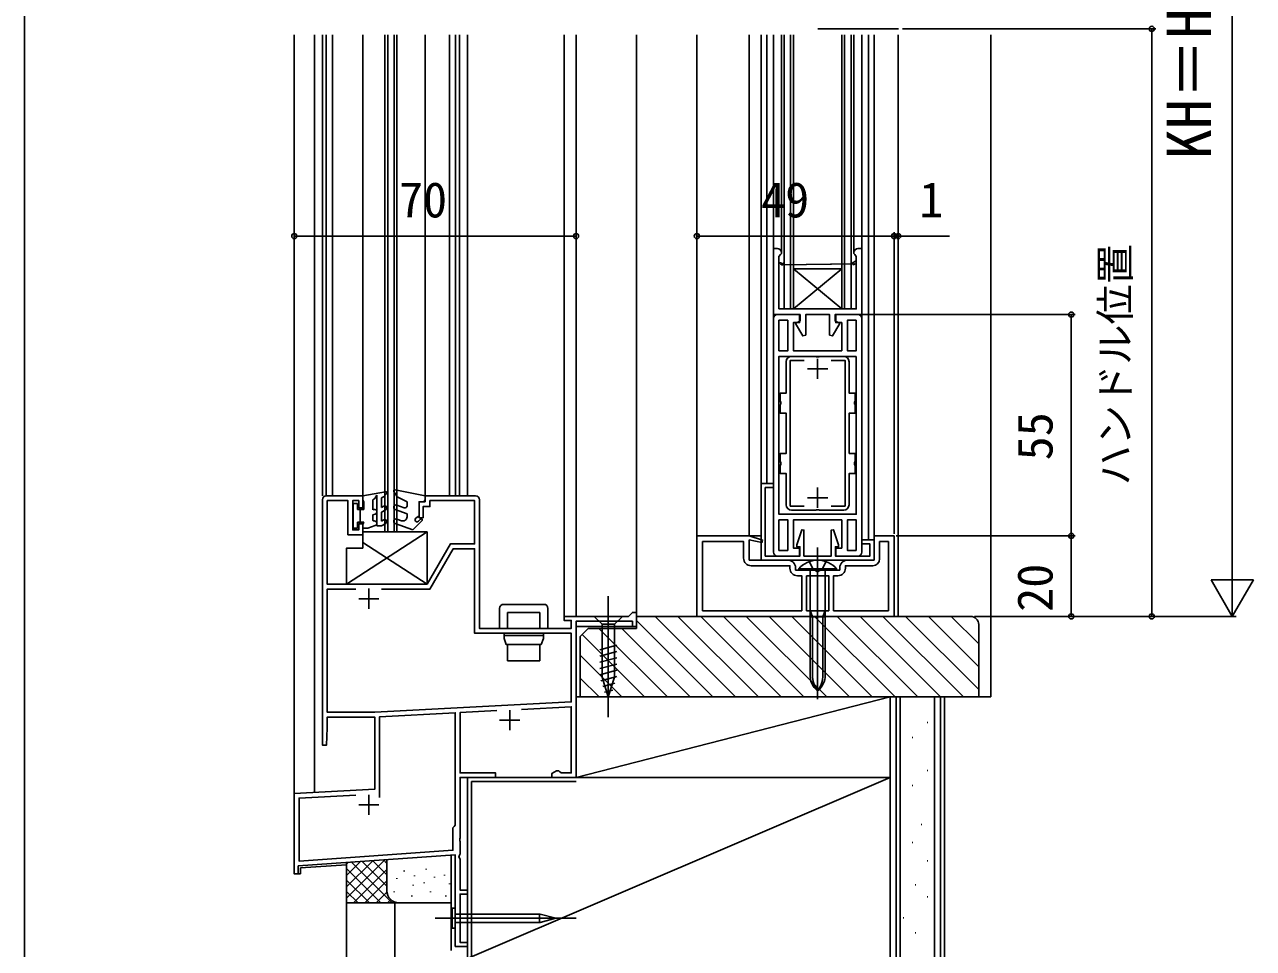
# Model space of a CAD drawing. Units: millimetres, scale not verified. Extents: x -525 to 525, y -782 to 777.
# Drawn here: x -525 to -219.8, y 122 to 351.6 of the extents above; entities that cross this region are included whole.
import ezdxf
from ezdxf.enums import TextEntityAlignment as Align

# ---------------------------------------------------------------- set-up
doc = ezdxf.new("R2010")
doc.units = ezdxf.units.MM
doc.header["$LTSCALE"] = 4
for name, color, linetype in [('0-2_YKK_11', 7, 'Continuous'), ('0-3_YKK_12', 2, 'Continuous'), ('0-4_YKK_13', 4, 'Continuous'), ('0-6_YKK_D', 6, 'Continuous'), ('0-7_YKK_ZWAK', 7, 'Continuous'), ('0-8_YSS_K', 3, 'Continuous'), ('0-9_YSS_KE', 3, 'Continuous')]:
    doc.layers.add(name, color=color, linetype=linetype)
doc.styles.add('ＭＳ ゴシック', font='')
doc.styles.get('ＭＳ ゴシック').set_extended_font_data('MS Gothic')

msp = doc.modelspace()

# ---------------------------------------------------------------- linework, layer by layer
at = {"layer": '0-2_YKK_11'}
for p, q in [((-337.214, 292.1), (-336.875, 291.904)), ((-336.625, 292.337), (-336.625, 292.337)), ((-339, 220.5), (-339, 278.5)), ((-317, 278.5), (-317, 220.5)), ((-330.5, 266), (-325.5, 266)), ((-328, 263.5), (-328, 268.5)), ((-328, 231.5), (-328, 236.5)), ((-330.5, 234), (-325.5, 234)), ((-439.5, 211.4), (-439.5, 206.4)), ((-442, 208.9), (-437, 208.9)), ((-404.5, 181.2), (-404.5, 176.2)), ((-407, 178.7), (-402, 178.7)), ((-439.5, 160.2), (-439.5, 155.2)), ((-442, 157.7), (-437, 157.7))]:
    msp.add_line(p, q, dxfattribs=at)
for points in [[(-318, 295.9), (-317, 295.9), (-317, 279.5), (-323.65, 279.5), (-323.65, 277.947), (-322.529, 277.3), (-324.309, 274.218), (-325.05, 274.416), (-325.05, 279.5), (-330.95, 279.5), (-330.95, 274.416), (-331.691, 274.218), (-333.471, 277.3), (-332.35, 277.947), (-332.35, 279.5), (-339, 279.5), (-339, 295.9), (-338, 295.9)], [(-337.6, 280.9), (-318.4, 280.9), (-318.4, 292.1), (-318.4, 292.9), (-318.4, 293.925), (-318.775, 294.409), (-319, 294.7), (-319, 294.9)], [(-337, 294.9), (-337, 294.7), (-337.225, 294.409), (-337.6, 293.925), (-337.6, 292.9), (-337.6, 292.1), (-337.6, 280.9)], [(-336.875, 291.904), (-337.214, 292.1), (-337.214, 292.1)], [(-318.786, 292.1), (-336.875, 291.904), (-318.4, 292.1)], [(-318.4, 292.9), (-319.375, 292.337), (-319.125, 291.904), (-318.786, 292.1), (-318.786, 292.1)], [(-338, 279.5), (-332.5, 279.5), (-332.5, 277.5), (-334, 277.5), (-334, 270.5), (-322, 270.5), (-322, 277.5), (-323.5, 277.5), (-323.5, 279.5), (-318, 279.5)], [(-321.5, 269.1), (-327.542, 269.1), (-327.725, 268.98), (-328.275, 268.98), (-328.458, 269.1), (-334.5, 269.1)], [(-335.8, 267.8), (-335.8, 260), (-337.3, 260), (-337.3, 257.958), (-337.18, 257.775), (-337.18, 257.225), (-337.3, 257.042), (-337.3, 255), (-335.8, 255), (-335.8, 245), (-337.3, 245), (-337.3, 242.958), (-337.18, 242.775), (-337.18, 242.225), (-337.3, 242.042), (-337.3, 240), (-335.8, 240), (-335.8, 232.2)], [(-331.336, 231.9), (-334.8, 231.9), (-334.8, 268.1), (-331.336, 268.1)], [(-324.664, 268.1), (-321.2, 268.1), (-321.2, 231.9), (-324.664, 231.9)], [(-320.2, 245), (-320.2, 255), (-318.7, 255), (-318.7, 257.042), (-318.82, 257.225), (-318.82, 257.775), (-318.7, 257.958), (-318.7, 260), (-320.2, 260), (-320.2, 267.8)], [(-320.2, 232.2), (-320.2, 240), (-318.7, 240), (-318.7, 242.042), (-318.82, 242.225), (-318.82, 242.775), (-318.7, 242.958), (-318.7, 245), (-320.2, 245)], [(-407.709, 181.086), (-416.8, 180.609), (-416.8, 165.6), (-408, 165.6), (-408, 164.5), (-416.8, 164.5), (-416.8, 149.458), (-416.92, 149.275), (-416.92, 148.725), (-416.8, 148.542), (-416.8, 145.493), (-417, 145.21), (-417.16, 144.777), (-416.8, 144.154), (-416.8, 136.5), (-415, 136.5), (-415, 135.5), (-416.8, 135.5), (-416.8, 123.5), (-415, 123.5), (-415, 122.5), (-418, 122.5), (-418, 145.227), (-457, 142.5), (-457, 140.5), (-458, 140.5), (-458, 160.5), (-438, 161.548), (-438, 179.5), (-449.8, 179.5), (-449.8, 176.803), (-450.026, 172.487), (-451, 172.513), (-451, 233.5)], [(-450, 234.5), (-441, 234.5), (-441, 231.5), (-442, 231.5), (-442, 233.3), (-443.5, 233.3), (-443.5, 226), (-442, 226), (-442, 227.5), (-441, 227.5), (-441, 224.8), (-444.7, 224.8), (-444.7, 233.3), (-449.8, 233.3), (-449.8, 212.5), (-425, 212.5), (-419.227, 222.5), (-413.2, 222.5), (-413.2, 233.3), (-424.3, 233.3), (-424.3, 231.8), (-426, 231.8), (-426, 229), (-427, 229), (-427, 233), (-425.5, 233), (-425.5, 234.5), (-413, 234.5)], [(-412, 233.5), (-412, 201.5), (-389.2, 201.5), (-389.2, 203.5), (-391, 203.5), (-391, 204.5), (-375, 204.5), (-374, 205.5), (-373, 205.5), (-373, 202), (-374, 202), (-374, 203.3), (-388, 203.3), (-388, 164.5), (-394, 164.5), (-394, 165.5), (-392.874, 166.15), (-392.3, 166.15), (-392.001, 165.875), (-391.702, 165.6), (-389.2, 165.6), (-389.2, 182.056), (-401.558, 181.408)], [(-334.5, 230.9), (-328.458, 230.9), (-328.275, 231.02), (-327.725, 231.02), (-327.542, 230.9), (-321.5, 230.9)], [(-318, 219.5), (-323.5, 219.5), (-323.5, 221.5), (-322, 221.5), (-322, 228.5), (-334, 228.5), (-334, 221.5), (-332.5, 221.5), (-332.5, 219.5), (-338, 219.5)], [(-309, 204.5), (-358, 204.5), (-358, 224.5), (-345, 224.5), (-341.696, 223.482), (-341.839, 222.902), (-345, 223.5), (-345, 218.5), (-335.4, 218.5)], [(-346.4, 219), (-346.4, 223.1), (-356.6, 223.1), (-356.6, 205.9)], [(-320.6, 218.5), (-314, 218.5), (-314, 224.5), (-309, 224.5), (-309, 204.5)], [(-310.4, 205.9), (-310.4, 223.1), (-312.6, 223.1), (-312.6, 218.8)], [(-442.675, 211.3), (-449.8, 211.3), (-449.8, 180.7), (-438, 180.7), (-389.2, 183.257), (-389.2, 200.3), (-413.2, 200.3), (-413.2, 221.3), (-418.534, 221.3), (-424.307, 211.3), (-436.325, 211.3)], [(-334.9, 216.5), (-334.9, 217.1), (-344.5, 217.1)], [(-314.3, 217.1), (-321.1, 217.1), (-321.1, 216.5)], [(-356.6, 205.9), (-331.95, 205.9), (-331.95, 214.6), (-333, 214.6)], [(-333.5, 216.6), (-333.5, 216), (-328.458, 216), (-328.275, 215.88), (-327.725, 215.88), (-327.542, 216), (-322.5, 216), (-322.5, 216.6)], [(-323, 214.6), (-324.05, 214.6), (-324.05, 205.9), (-310.4, 205.9)], [(-436.8, 159.503), (-436.8, 179.561), (-418, 180.546), (-418, 152.6), (-418.3, 152.3), (-418.6, 152), (-418.6, 146.388), (-456.8, 143.717), (-456.8, 159.361), (-442.701, 160.1)]]:
    msp.add_lwpolyline(points, dxfattribs=at)
for points in [[(-335.4, 278.1), (-335.4, 270.5), (-337.6, 270.5), (-337.6, 278.1)], [(-318.4, 278.1), (-318.4, 270.5), (-320.6, 270.5), (-320.6, 278.1)], [(-318.4, 269.1), (-318.4, 229.9), (-337.6, 229.9), (-337.6, 269.1)], [(-342, 218.5), (-314, 218.5), (-314, 223.5), (-317, 223.5), (-317, 222.5), (-315, 222.5), (-315, 219.5), (-323.6, 219.5), (-323.6, 221.8), (-322.8, 221.8), (-322.8, 222.3), (-324.1, 226.038), (-324.6, 225.953), (-324.6, 219.5), (-331.4, 219.5), (-331.4, 225.954), (-331.9, 226.038), (-333.2, 222.3), (-333.2, 221.8), (-332.4, 221.8), (-332.4, 219.5), (-341, 219.5), (-341, 236.5), (-339, 236.5), (-339, 237.5), (-342, 237.5)], [(-335.4, 220.9), (-335.4, 228.5), (-337.6, 228.5), (-337.6, 220.9)], [(-318.4, 220.9), (-318.4, 228.5), (-320.6, 228.5), (-320.6, 220.9)], [(-330.75, 214.6), (-330.75, 205.9), (-325.25, 205.9), (-325.25, 214.6), (-328.082, 214.6)]]:
    msp.add_lwpolyline(points, close=True, dxfattribs=at)
for centre, radius, start, end in [((-338, 294.9), 1, 0.00001, 89.99999), ((-318, 294.9), 1, 90.00001, 179.99999), ((-337.238, 292.002), 0.376, 344.87674, 164.87676), ((-336.75, 292.121), 0.25, 240.00006, 60.00008), ((-338, 278.5), 1, 90.00001, 179.99999), ((-318, 278.5), 1, 0.00001, 89.99999), ((-334.5, 267.8), 1.3, 90.00001, 179.99999), ((-321.5, 267.8), 1.3, 0.00001, 89.99999), ((-450, 233.5), 1, 90.00001, 179.99999), ((-413, 233.5), 1, 0.00001, 89.99999), ((-334.5, 232.2), 1.3, 180.00001, 269.99999), ((-321.5, 232.2), 1.3, 270.00001, 359.99999), ((-338, 220.5), 1, 180.00001, 269.99999), ((-318, 220.5), 1, 270.00001, 359.99999), ((-344.5, 219), 1.9, 180.00001, 269.99999), ((-335.4, 216.6), 1.9, 0.00001, 89.99999), ((-320.6, 216.6), 1.9, 90.00001, 179.99999), ((-314.3, 218.8), 1.7, 270.00001, 359.99999), ((-333, 216.5), 1.9, 180.00001, 269.99999), ((-323, 216.5), 1.9, 270.00001, 359.99999)]:
    msp.add_arc(centre, radius, start, end, dxfattribs=at)
at = {"layer": '0-3_YKK_12'}
for p, q in [((-458, 349), (-458, 140.5)), ((-453, 349), (-453, 160.762)), ((-450.997, 349), (-450.997, 234.5)), ((-450.078, 349), (-450.078, 234.5)), ((-448.531, 349), (-448.531, 234.5)), ((-441, 349), (-441, 234.5)), ((-435.5, 225.5), (-435.5, 349)), ((-434.8, 225.5), (-434.8, 349)), ((-433.2, 225.5), (-433.2, 349)), ((-432.5, 225.5), (-432.5, 349)), ((-425.497, 349), (-425.497, 234.5)), ((-419.463, 349), (-419.463, 234.5)), ((-417.917, 349), (-417.917, 234.5)), ((-416.997, 349), (-416.997, 234.5)), ((-415, 349), (-415, 234.5)), ((-391, 349), (-391, 204.2)), ((-388, 349), (-388, 204.5)), ((-373, 205.2), (-373, 349)), ((-358, 224), (-358, 349)), ((-342, 349), (-342, 237.2)), ((-340.6, 349), (-340.6, 237.5)), ((-339, 278.5), (-339, 349)), ((-337.008, 295.029), (-337.008, 349)), ((-334.708, 280.9), (-334.708, 349)), ((-334.008, 280.9), (-334.008, 349)), ((-307.912, 350.5), (-327.912, 350.5)), ((-321.992, 280.9), (-321.992, 349)), ((-321.292, 280.9), (-321.292, 349)), ((-319.692, 349), (-319.692, 280.9)), ((-318.992, 295.029), (-318.992, 349)), ((-317, 278.5), (-317, 349)), ((-315.4, 223.5), (-315.4, 349)), ((-314, 349), (-314, 224)), ((-308, 349), (-308, 204.5)), ((-321.992, 290.9), (-334.008, 280.9)), ((-435.5, 225.5), (-432.5, 225.5)), ((-373, 202), (-388, 202)), ((-308, 204.5), (-309.5, 204.5)), ((-418, 144.692), (-418, 122.5)), ((-458, 140.5), (-456.5, 140.5)), ((-456.5, 142), (-445, 142.804)), ((-456.5, 142), (-456.5, 140.5))]:
    msp.add_line(p, q, dxfattribs=at)
for points in [[(-345, 349), (-345, 224.5), (-342, 224.5)], [(-336.308, 349), (-336.308, 280.9), (-319.692, 280.9)], [(-321.992, 290.9), (-334.008, 290.9), (-321.992, 280.9)], [(-388, 202), (-388, 164.5), (-415, 164.5)], [(-418, 122.5), (-415, 122.5), (-415, 164.5)]]:
    msp.add_lwpolyline(points, dxfattribs=at)
at = {"layer": '0-4_YKK_13'}
for p, q in [((-441, 234.5), (-435.352, 235.496)), ((-433.26, 235.55), (-432.48, 234.2)), ((-425.5, 234.5), (-432.941, 235.994)), ((-443.4, 232.6), (-443.4, 226.4)), ((-442.3, 232.6), (-443.4, 232.6)), ((-442.3, 232.6), (-442.3, 231.1)), ((-441, 234.5), (-441, 233.5)), ((-441, 233.5), (-440.7, 232.98)), ((-440.7, 232.98), (-440.7, 231.1)), ((-438.5, 233.5), (-438.5, 230.993)), ((-437.5, 234.609), (-437.5, 227)), ((-436.3, 233.955), (-435.876, 234.2)), ((-436.3, 233.955), (-436.3, 231.555)), ((-435.876, 234.2), (-435.088, 234.988)), ((-432.495, 232.185), (-430.671, 231.521)), ((-432.48, 234.2), (-430, 233)), ((-430, 231.991), (-430, 233)), ((-427, 229.5), (-427, 233)), ((-426.2, 233), (-427, 233)), ((-425.5, 233.7), (-425.5, 234.5)), ((-442.3, 231.1), (-440.7, 231.1)), ((-441.6, 231.1), (-441.6, 227.9)), ((-438.305, 231.064), (-438.5, 230.993)), ((-437.895, 229.936), (-438.5, 229.716)), ((-438.5, 229.716), (-438.5, 228.515)), ((-436.3, 231.555), (-435.75, 231.872)), ((-435.25, 231.006), (-436.3, 230.4)), ((-436.3, 230.4), (-436.3, 228.155)), ((-430, 230), (-432.905, 231.057)), ((-430, 229.22), (-430, 230)), ((-427, 229.5), (-427.8, 228.9)), ((-443.4, 226.4), (-442.3, 226.4)), ((-442.3, 227.9), (-440.7, 227.9)), ((-442.3, 227.9), (-442.3, 226.4)), ((-441, 227.38), (-440.7, 227.9)), ((-441, 227.38), (-441, 226.4)), ((-441, 226.4), (-439.7, 226.4)), ((-437.895, 227.057), (-439.7, 226.4)), ((-437.5, 227), (-436.3, 227)), ((-435.75, 228.472), (-436.3, 228.155)), ((-435.25, 227.606), (-436.3, 227)), ((-428.586, 226), (-432.905, 227.572)), ((-432.495, 228.7), (-431.342, 228.28)), ((-426.273, 228.312), (-428.586, 226)), ((-427.146, 228.146), (-426.627, 228.666)), ((-425, 225.5), (-445, 212.5)), ((-441, 225.5), (-425, 225.5)), ((-425, 212.5), (-441, 222.9)), ((-425, 225.5), (-425, 212.5)), ((-328, 221.6), (-328, 183.935)), ((-332.7, 216.288), (-332.7, 216)), ((-323.3, 216.288), (-332.7, 216.288)), ((-323.3, 216), (-332.7, 216)), ((-329.875, 215.8), (-329.875, 190.181)), ((-326.125, 215.8), (-326.125, 189.923)), ((-323.3, 216), (-323.3, 216.288)), ((-380, 209.5), (-380, 179.5)), ((-407, 206.5), (-407, 201.5)), ((-396, 207.5), (-406, 207.5)), ((-405, 205.5), (-405, 201.5)), ((-405, 205.5), (-397, 205.5)), ((-397, 205.5), (-397, 201.5)), ((-395, 201.5), (-395, 206.5)), ((-329.3, 204.4), (-329.875, 206)), ((-326.125, 206), (-326.7, 204.4)), ((-407, 201.5), (-395, 201.5)), ((-376.5, 204.5), (-383.5, 204.5)), ((-383.5, 204.5), (-381.55, 202.55)), ((-381.55, 202.55), (-381.55, 189.416)), ((-378.45, 202.55), (-381.55, 202.55)), ((-376.5, 204.5), (-378.45, 202.55)), ((-378.45, 189.416), (-378.45, 202.55)), ((-329.875, 204.4), (-326.125, 204.4)), ((-329.3, 204.4), (-329.3, 189.923)), ((-326.7, 204.4), (-326.7, 189.923)), ((-405.9, 200.3), (-405.9, 199)), ((-405.9, 199.8), (-397, 199.8)), ((-397, 199.8), (-396.1, 199.8)), ((-396.1, 199), (-396.646, 197.5)), ((-396.1, 200.3), (-396.1, 199)), ((-405, 193.5), (-405, 197.5)), ((-396.646, 197.5), (-397, 197.5)), ((-397, 193.5), (-397, 197.5)), ((-382.1, 196.206), (-377.9, 197.331)), ((-382.1, 194.653), (-377.9, 195.778)), ((-405, 193.5), (-397, 193.5)), ((-382.1, 193.1), (-377.9, 194.226)), ((-382.1, 191.547), (-377.9, 192.673)), ((-382.1, 189.994), (-377.9, 191.12)), ((-381.841, 188.511), (-377.9, 189.567)), ((-380, 184.5), (-381.55, 189.416)), ((-380, 184.5), (-378.45, 189.416)), ((-381.39, 187.079), (-378.354, 187.892)), ((-380.938, 185.647), (-378.888, 186.196)), ((-418.823, 127.032), (-418.823, 131.967)), ((-418.823, 131.967), (-418, 131.967)), ((-418, 131.967), (-418, 127.032)), ((-423, 129.5), (-388, 129.5)), ((-396.919, 130.55), (-418, 130.55)), ((-418, 128.45), (-396.919, 128.45)), ((-397.057, 129.5), (-393, 129.5)), ((-393, 129.5), (-396.919, 130.55)), ((-393, 129.5), (-396.919, 128.45)), ((-418.823, 127.032), (-418, 127.032))]:
    msp.add_line(p, q, dxfattribs=at)
for points in [[(-437.5, 234.609), (-437.961, 233.812), (-438.5, 233.5)], [(-425, 212.5), (-445, 212.5), (-445, 221.5), (-441, 221.5), (-441, 225.5)], [(-330.1, 218.127), (-329.145, 216.212), (-328, 215.603)], [(-325.9, 218.127), (-326.855, 216.212), (-328, 215.603)], [(-405.9, 199), (-405.354, 197.5), (-397, 197.5)]]:
    msp.add_lwpolyline(points, dxfattribs=at)
for centre, radius, start, end in [((-435.3, 235.2), 0.3, 315, 99.98993), ((-433, 235.7), 0.3, 78.6472, 209.99824), ((-432.7, 231.621), 0.6, 69.99984, 249.99934), ((-430.5, 231.991), 0.5, 249.99882, 359.99825), ((-426.2, 233.7), 0.7, 270, 359.99875), ((-438.1, 230.5), 0.6, 289.9968, 110.0034), ((-435.5, 231.439), 0.5, 299.99317, 119.9962), ((-431, 229.22), 1, 249.99867, 359.99913), ((-438.2, 228.515), 0.3, 180, 276.37364), ((-438.1, 227.621), 0.6, 290.00203, 96.38171), ((-435.5, 228.039), 0.5, 299.99317, 120.01019), ((-432.7, 228.136), 0.6, 69.99884, 249.99847), ((-427.5, 228.5), 0.5, 126.88248, 314.99753), ((-426.45, 228.489), 0.25, 314.99753, 135.02471), ((-328, 212.4), 6.1, 39.60193, 140.39807), ((-330.075, 215.8), 0.2, 0, 90), ((-325.925, 215.8), 0.2, 90, 180), ((-406, 206.5), 1, 90, 180), ((-396, 206.5), 1, 0, 90), ((-324.84, 189.923), 5.042, 177.06856, 231.09088), ((-322.731, 189.923), 6.569, 180, 216.66815), ((-333.269, 189.923), 6.569, 323.33185, 0), ((-331.167, 189.923), 5.042, 308.90912, 0), ((-396.089, 129.907), 1.05, 142.21414, 202.78586), ((-396.089, 129.093), 1.05, 157.21414, 217.78586)]:
    msp.add_arc(centre, radius, start, end, dxfattribs=at)
at = {"layer": '0-6_YKK_D'}
for p, q in [((-225.001, 484), (-225.001, 215)), ((-306.912, 350.5), (-244.001, 350.5)), ((-245.001, 204.5), (-245.001, 350.5)), ((-309, 225), (-309, 300)), ((-458, 299), (-388, 299)), ((-358, 299), (-309, 299)), ((-309, 299), (-311.55, 299)), ((-309, 299), (-308, 299)), ((-308, 299), (-295.286, 299)), ((-317, 279.5), (-264.001, 279.5)), ((-265.001, 279.5), (-265.001, 224.5)), ((-308.5, 224.5), (-264.001, 224.5)), ((-265.001, 204.5), (-265.001, 224.5)), ((-225.001, 204.5), (-225.001, 222.686)), ((-225.001, 204.5), (-230.251, 213.593)), ((-219.751, 213.593), (-230.251, 213.593)), ((-225.001, 204.5), (-219.751, 213.593)), ((-289, 204.5), (-264.001, 204.5)), ((-289, 204.5), (-224.001, 204.5)), ((-289, 204.5), (-244.001, 204.5))]:
    msp.add_line(p, q, dxfattribs=at)
for centre in [(-245.001, 350.5), (-458, 299), (-388, 299), (-358, 299), (-309, 299), (-309, 299), (-308, 299), (-265.001, 279.5), (-265.001, 224.5), (-265.001, 224.5), (-265.001, 204.5), (-245.001, 204.5)]:
    msp.add_circle(centre, 0.637, dxfattribs=at)
at = {"layer": '0-7_YKK_ZWAK'}
msp.add_line((-525, 747.5), (-525, -782.5), dxfattribs=at)
at = {"layer": '0-8_YSS_K'}
for p, q in [((-285.001, 349), (-285.001, 184.5)), ((-382.337, 201.5), (-365.337, 184.5)), ((-376.68, 201.5), (-359.68, 184.5)), ((-372.999, 203.476), (-354.024, 184.5)), ((-368.367, 204.5), (-348.367, 184.5)), ((-362.71, 204.5), (-342.71, 184.5)), ((-357.053, 204.5), (-337.053, 184.5)), ((-351.396, 204.5), (-331.396, 184.5)), ((-345.739, 204.5), (-325.739, 184.5)), ((-340.082, 204.5), (-320.082, 184.5)), ((-334.426, 204.5), (-314.426, 184.5)), ((-328.769, 204.5), (-308.769, 184.5)), ((-323.112, 204.5), (-303.112, 184.5)), ((-317.455, 204.5), (-297.455, 184.5)), ((-311.798, 204.5), (-291.798, 184.5)), ((-306.141, 204.5), (-287.999, 186.358)), ((-300.484, 204.5), (-287.999, 192.015)), ((-294.828, 204.5), (-287.999, 197.672)), ((-386.497, 200.002), (-370.994, 184.5)), ((-386.999, 194.848), (-376.651, 184.5)), ((-386.999, 189.191), (-382.308, 184.5)), ((-310, 184.5), (-388, 184.5)), ((-388, 184.5), (-388, 164.5)), ((-388, 164.5), (-310, 184.5)), ((-310, 184.5), (-310, 164.5)), ((-308.5, 184.5), (-308.5, 44.5)), ((-299, 184.5), (-299, 44.5)), ((-296.5, 44.5), (-296.5, 184.5)), ((-285.001, 184.5), (-287.999, 184.5)), ((-300.801, 178.121), (-300.601, 178.121)), ((-304.531, 174.391), (-304.331, 174.391)), ((-307.515, 169.169), (-307.315, 169.169)), ((-300.801, 166.186), (-300.601, 166.186)), ((-415, 119.5), (-310, 164.5)), ((-388, 164.5), (-310, 164.5)), ((-304.531, 162.456), (-304.331, 162.456)), ((-307.515, 157.234), (-307.315, 157.234)), ((-302.293, 152.758), (-302.093, 152.758)), ((-304.531, 148.282), (-304.331, 148.282)), ((-445, 134.481), (-435.476, 144.005)), ((-445, 137.31), (-438.517, 143.792)), ((-445, 140.138), (-441.558, 143.58)), ((-441.129, 143.61), (-435, 137.481)), ((-438.485, 143.795), (-435, 140.31)), ((-435.841, 143.979), (-435, 143.138)), ((-435, 136.339), (-435, 144.038)), ((-300.801, 143.806), (-300.601, 143.806)), ((-445, 142.966), (-444.599, 143.367)), ((-445, 133.339), (-445, 143.339)), ((-445, 141.824), (-436.515, 133.339)), ((-443.772, 143.425), (-433.686, 133.339)), ((-443.314, 133.339), (-435, 141.653)), ((-430.674, 141.338), (-430.674, 141.138)), ((-425.269, 141.79), (-425.269, 141.59)), ((-307.515, 140.822), (-307.315, 140.822)), ((-445, 138.996), (-439.343, 133.339)), ((-440.485, 133.339), (-435, 138.824)), ((-432.505, 139.482), (-432.505, 139.282)), ((-428.499, 137.813), (-428.499, 137.613)), ((-428.165, 140.15), (-428.165, 139.95)), ((-425.706, 138.416), (-425.706, 138.216)), ((-423.158, 139.816), (-423.158, 139.616)), ((-420.651, 140.319), (-420.651, 140.119)), ((-419.486, 138.147), (-419.486, 137.947)), ((-303.785, 137.838), (-303.585, 137.838)), ((-445, 136.167), (-442.172, 133.339)), ((-437.657, 133.339), (-434.982, 136.014)), ((-433.172, 136.144), (-433.172, 135.944)), ((-428.833, 135.143), (-428.833, 134.943)), ((-424.159, 136.144), (-424.159, 135.944)), ((-420.318, 135.143), (-420.318, 134.943)), ((-300.801, 134.854), (-300.601, 134.854)), ((-432, 133.339), (-445, 133.339)), ((-434.828, 133.339), (-434.034, 134.134)), ((-419, 133.339), (-432, 133.339)), ((-306.769, 129.632), (-306.569, 129.632)), ((-303.785, 125.902), (-303.585, 125.902))]:
    msp.add_line(p, q, dxfattribs=at)
msp.add_arc((-432, 136.339), 3, 180, 270, dxfattribs=at)
at = {"layer": '0-9_YSS_KE'}
for p, q in [((-310, 44.5), (-310, 184.5)), ((-307.5, 184.5), (-307.5, 44.5)), ((-414, 163.5), (-388, 163.5)), ((-414, 44.5), (-414, 163.5)), ((-419, 121.5), (-419, 145.157)), ((-445, 44.5), (-445, 133.339))]:
    msp.add_line(p, q, dxfattribs=at)
for points in [[(-290, 204.5), (-373, 204.5), (-373, 201.5), (-385, 201.5), (-387, 199.5), (-387, 184.5)], [(-387, 184.5), (-288, 184.5), (-288, 202.5)], [(-297.5, 44.5), (-297.5, 184.5), (-310, 184.5)], [(-433, 44.5), (-433, 133.339), (-445, 133.339)]]:
    msp.add_lwpolyline(points, dxfattribs=at)
msp.add_lwpolyline([(-310, 119.5), (-310, 164.5), (-415, 164.5), (-415, 119.5)], close=True, dxfattribs=at)
msp.add_arc((-290, 202.5), 2, 0, 89.99998, dxfattribs=at)

# ---------------------------------------------------------------- texts
at = {"layer": '0-6_YKK_D', "style": 'ＭＳ ゴシック'}
for s, height, p in [('KH＝H', 11, (-227.001, 318.094)), ('ハンドル位置', 7.331, (-248.251, 237.045)), ('55', 8.798, (-267.001, 243.273)), ('20', 8.798, (-267.001, 205.636))]:
    msp.add_text(s, height=height, rotation=90, dxfattribs=at).set_placement(p, align=Align.BOTTOM_LEFT)
for s, p in [('70', (-432, 301)), ('49', (-342.057, 301)), ('1', (-302.741, 301))]:
    msp.add_text(s, height=8.798, dxfattribs=at).set_placement(p, align=Align.BOTTOM_LEFT)

doc.saveas('drawing.dxf')
